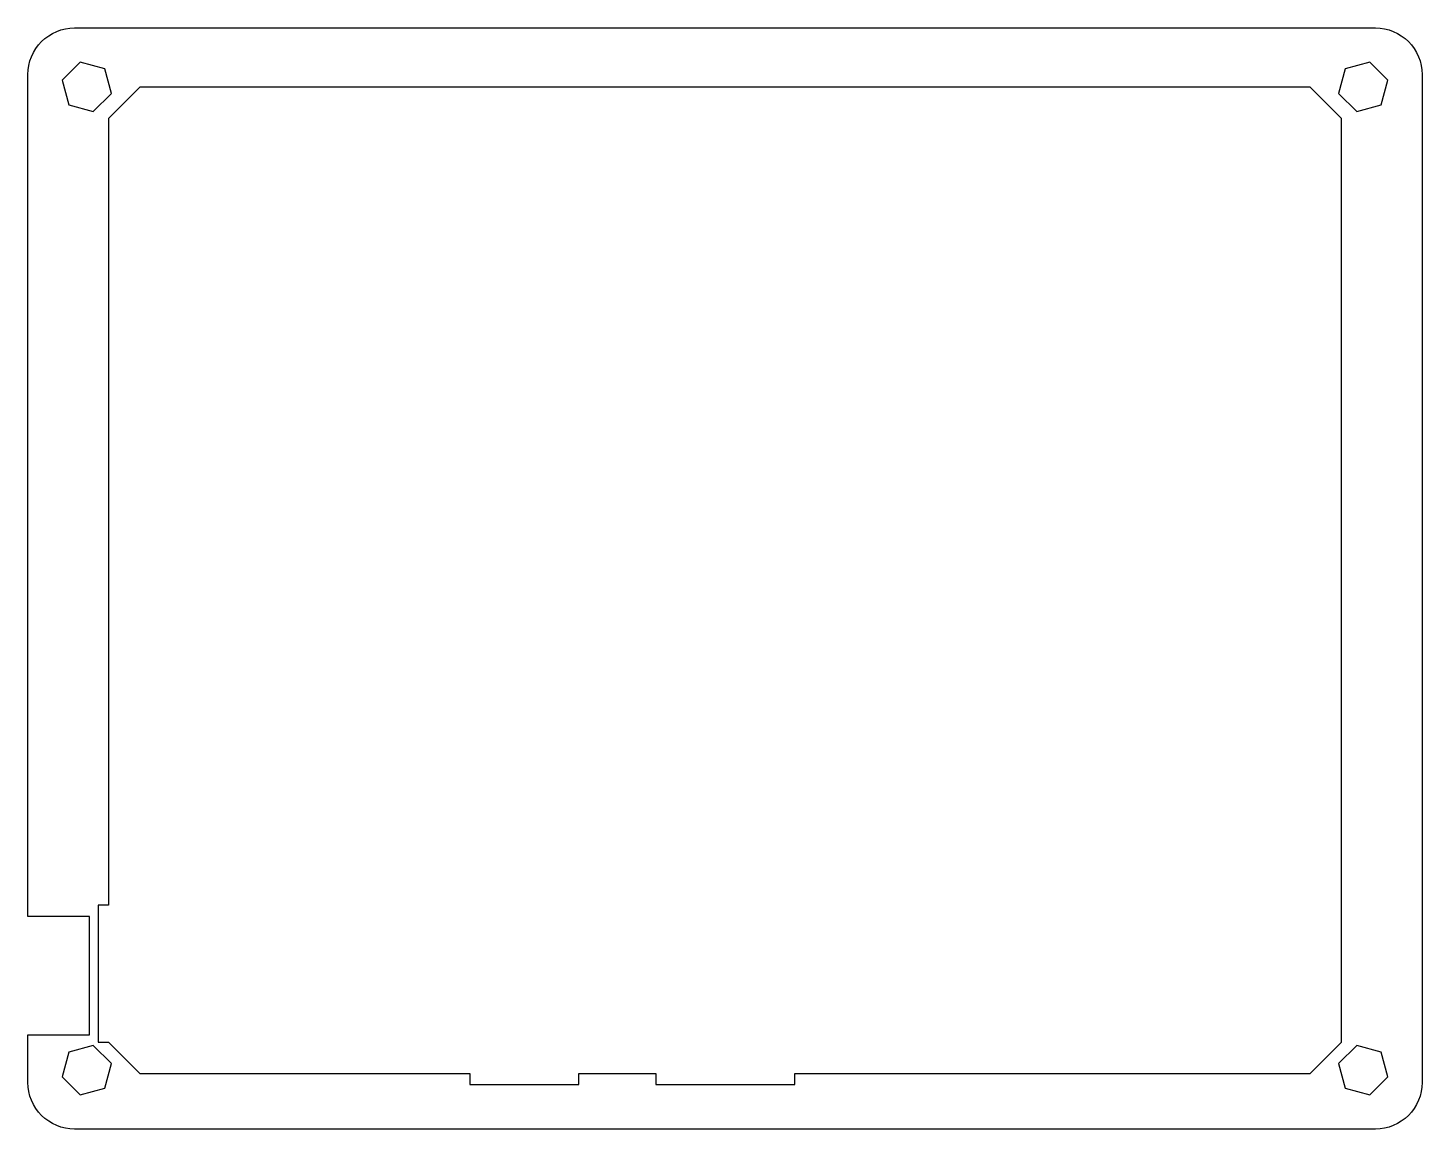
# Model space of a CAD drawing. Header units: millimetres. Extents: x -157 to 7, y -4 to 125.
import ezdxf

# ---------------------------------------------------------------- set-up
doc = ezdxf.new("R2010")
doc.units = ezdxf.units.MM
doc.layers.get('0').update_dxf_attribs({"linetype": 'CONTINUOUS'})

msp = doc.modelspace()

# ---------------------------------------------------------------- linework, layer by layer
msp.add_lwpolyline([(6.99, 119.83), (6.99, 119.83), (6.99, 1.03, -0.414214), (1.49, -4.47), (-151.87, -4.47, -0.414214), (-157.37, 1.03), (-157.37, 6.66), (-150.12, 6.66), (-150.12, 20.6), (-157.37, 20.6), (-157.37, 119.83, -0.414214), (-151.87, 125.33), (-151.87, 125.33), (1.49, 125.33, -0.414214)], format="xyb", close=True)
for points in [[(-151.21, 121.29), (-153.33, 119.17), (-152.56, 116.27), (-149.66, 115.49), (-147.53, 117.61), (-148.31, 120.51)], [(2.18, 116.27), (2.95, 119.17), (0.83, 121.29), (-2.07, 120.51), (-2.85, 117.61), (-0.72, 115.49)], [(-147.87, 5.78), (-144.16, 2.07), (-105.26, 2.07), (-105.26, 0.79), (-92.42, 0.79), (-92.42, 2.07), (-83.35, 2.07), (-83.35, 0.79), (-66.95, 0.79), (-66.95, 2.07), (-6.22, 2.07), (-2.51, 5.78), (-2.51, 114.64), (-6.22, 118.35), (-144.16, 118.35), (-147.87, 114.64), (-147.87, 21.93), (-149.08, 21.93), (-149.08, 5.78)], [(-148.31, 0.35), (-147.53, 3.25), (-149.66, 5.37), (-152.56, 4.59), (-153.33, 1.69), (-151.21, -0.43)], [(0.83, -0.43), (2.95, 1.69), (2.18, 4.59), (-0.72, 5.37), (-2.85, 3.25), (-2.07, 0.35)]]:
    msp.add_lwpolyline(points, close=True)

doc.saveas('drawing.dxf')
